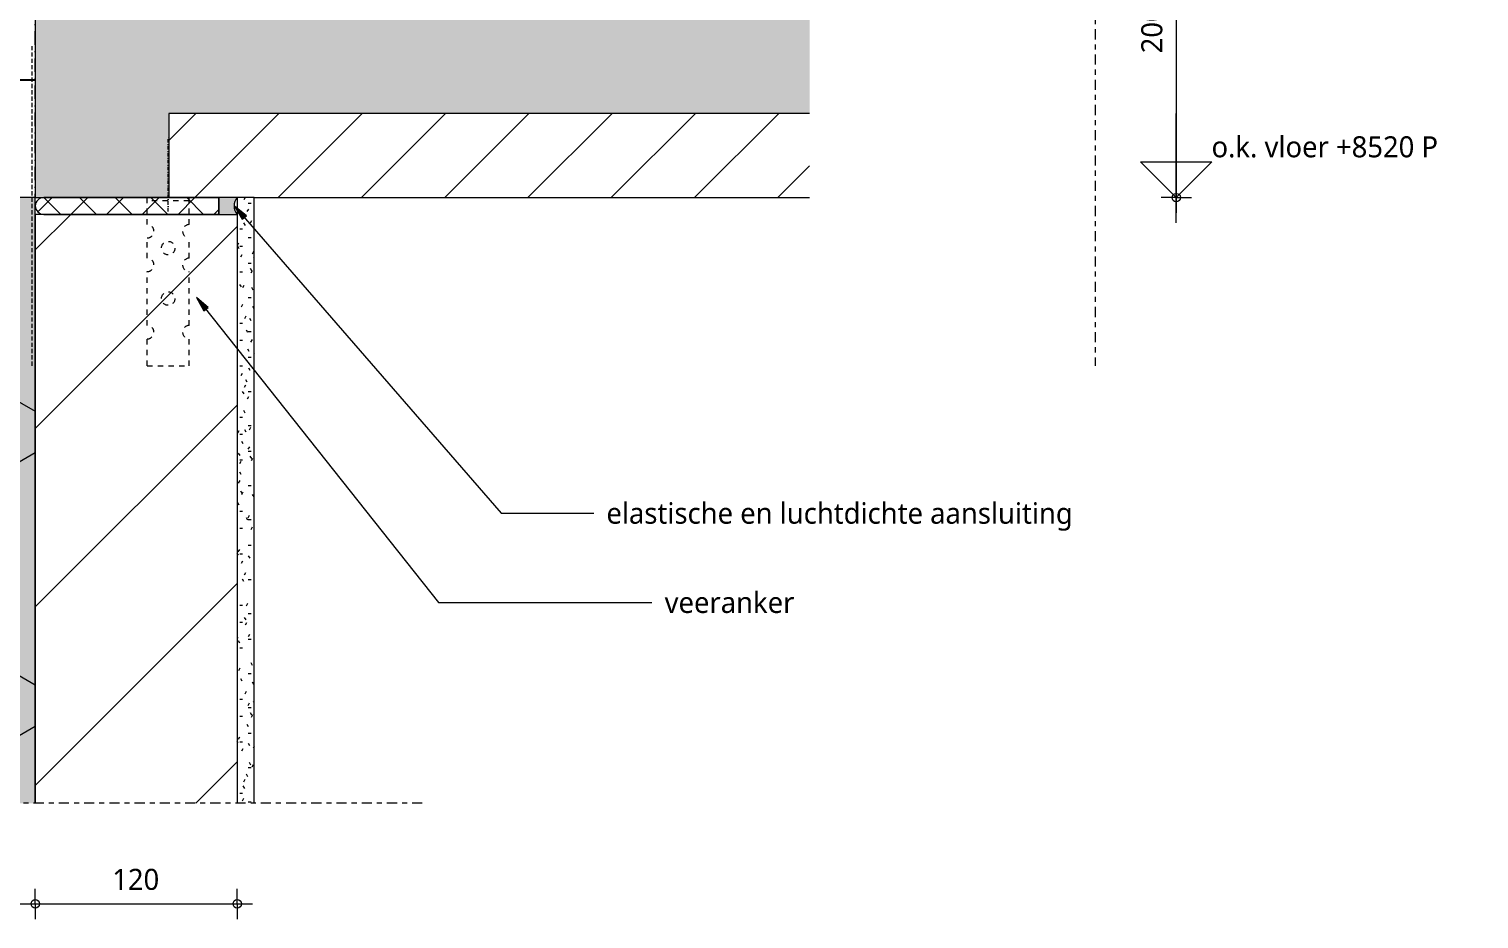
# Model space of a CAD drawing. Header units: millimetres. Extents: x -435 to 27166, y -19117 to 26500.
# Drawn here: x 7297 to 8158, y 15282 to 15811 of the extents above; entities that cross this region are included whole.
import ezdxf

# ---------------------------------------------------------------- set-up
doc = ezdxf.new("R2010")
doc.units = ezdxf.units.MM
for name, pattern in [('Dash', [6.35, 3.175, -3.175]), ('MV_center', [15, 6, -3, 3, -3]), ('MV_hidden', [3.75, 2.5, -1.25]), ('MV_stramien', [16, 8, -4, 0, -4]), ('Streep-stip _ detail', [4, 2, -1, 0, -1])]:
    doc.linetypes.add(name, pattern=pattern)
for name, color, linetype, lineweight in [('A-ANNO-DIMS', 211, 'Continuous', 13), ('A-ANNO-DIMS-5', 211, 'Continuous', 13), ('A-DETL', 90, 'Continuous', 13), ('A-DETL-GENF', 92, 'Continuous', 18), ('G-ANNO-TEXT', 231, 'Continuous', 13)]:
    doc.layers.add(name, color=color, linetype=linetype, lineweight=lineweight)
doc.styles.add('Segoe UI_3', font='segoeui.ttf', dxfattribs={"height": 12.5})
doc.dimstyles.new('2_5_mm_4', dxfattribs={"dimscale": 304.8, "dimtxt": 13.092049, "dimasz": 0.016404, "dimexe": 0.029528, "dimexo": 0.0625, "dimgap": 0.014764, "dimtad": 1, "dimdec": 0, "dimzin": 0, "dimdsep": 46, "dimtxsty": 'Segoe UI_3', "dimblk1": 'DOTBLANK', "dimblk2": 'DOTBLANK', "dimsah": 1, "dimcen": 0.09, "dimdle": 0.029528, "dimazin": 0, "dimtfac": 1, "dimtdec": 4, "dimtix": 1, "dimtmove": 0, "dimatfit": 3, "dimfxl": 0.029528, "dimfxlon": 1, "dimtvp": 1, "dimtfill": 1, "dimtolj": 1, "dimtzin": 0, "dimarcsym": 2})

# ---------------------------------------------------------------- blocks, each defined once
blk = doc.blocks.new('42 isolatie - Type 1-3765699-Details Appartement')
at = {"layer": 'A-DETL-GENF'}
blk.add_hatch(color=256, dxfattribs=at).paths.add_polyline_path([(360.28, 140.8), (0.28, 140.8), (0.28, 0.8), (360.28, 0.8)])
at = {"layer": 'A-DETL-GENF', "lineweight": 13}
h = blk.add_hatch(dxfattribs=at)
h.set_pattern_fill('FP_8', color=256, style=0, pattern_type=2)
h.set_pattern_definition([(60, (-857.8, 704), (-121.936, 70.4), []), (120, (-857.8, 704), (-121.936, -70.4), [])])
h.paths.add_polyline_path([(360.28, 140.8), (0.28, 140.8), (0.28, 0.8), (360.28, 0.8)])
at = {"layer": 'A-DETL-GENF'}
for p, q in [((10.28, 140.8), (0.28, 140.8)), ((0.28, 140.8), (0.28, 135.8)), ((10.28, 140.8), (0.28, 140.8)), ((0.28, 140.8), (0.28, 135.8)), ((360.28, 140.8), (10.28, 140.8)), ((0.28, 135.8), (0.28, 0.8)), ((0.28, 0.8), (360.28, 0.8)), ((0.28, 0.8), (360.28, 0.8))]:
    blk.add_line(p, q, dxfattribs=at)
blk = doc.blocks.new('20 kz_anker - wandanker 02-3186711-Details Appartement')
at = {"layer": 'A-DETL-GENF', "linetype": 'Dash'}
for p, q in [((0, 12.5), (0, -12.5)), ((16, 12.5), (0, 12.5)), ((2, 12.5), (2, -12.5)), ((36, 12.5), (24, 12.5)), ((76, 12.5), (44, 12.5)), ((100, 12.5), (84, 12.5)), ((100, -12.5), (100, 12.5)), ((16, -12.5), (0, -12.5)), ((36, -12.5), (24, -12.5)), ((76, -12.5), (44, -12.5)), ((100, -12.5), (84, -12.5))]:
    blk.add_line(p, q, dxfattribs=at)
at = {"layer": 'A-DETL-GENF', "linetype": 'Streep-stip _ detail', "lineweight": 13}
blk.add_line((8.3, 0), (-36.7, 0), dxfattribs=at)
at = {"layer": 'A-DETL-GENF', "linetype": 'Dash'}
for centre in [(30, 0), (60, 0)]:
    blk.add_circle(centre, 4, dxfattribs=at)
for centre, start, end in [((20, 12.5), 180, 0), ((40, 12.5), 180, 0), ((80, 12.5), 180, 0), ((20, -12.5), 360, 180), ((40, -12.5), 360, 180), ((80, -12.5), 360, 180)]:
    blk.add_arc(centre, 4, start, end, dxfattribs=at)
blk = doc.blocks.new('NLRS_00_DI_maskeer - Type 1-4234974-Details Appartement')
at = {"layer": 'A-DETL-GENF', "linetype": 'MV_center'}
blk.add_line((-100, 0), (437, 0), dxfattribs=at)
blk = doc.blocks.new('NLRS_00_DI_maskeer - Type 1-4234973-Details Appartement')
at = {"layer": 'A-DETL-GENF', "linetype": 'MV_center'}
blk.add_line((535, 0), (-100, 0), dxfattribs=at)
blk = doc.blocks.new('DIMBLOCK344-Details Appartement')
at = {"layer": 'A-ANNO-DIMS-5'}
for p, q in [((7160.43, 15291.06), (7160.43, 15300.06)), ((7300.43, 15291.06), (7300.43, 15300.06)), ((7151.43, 15291.06), (7300.43, 15291.06)), ((7160.43, 15291.06), (7160.43, 15282.06)), ((7300.43, 15291.06), (7300.43, 15282.06))]:
    blk.add_line(p, q, dxfattribs=at)
for centre in [(7160.43, 15291.06), (7300.43, 15291.06)]:
    blk.add_circle(centre, 2.5, dxfattribs=at)
at = {"layer": 'A-ANNO-DIMS-5', "color": 0, "insert": (7216.15, 15311.87), "char_height": 12.5, "width": 34.2774, "attachment_point": 1, "line_spacing_factor": 1.142579, "style": 'Segoe UI_3', "bg_fill": 3, "box_fill_scale": 1.25, "bg_fill_color": 9, "bg_fill_true_color": 13158600, "bg_fill_transparency": 0}
blk.add_mtext('140', dxfattribs=at)
blk = doc.blocks.new('_DotBlank')
at = {"color": 0, "linetype": 'ByBlock', "lineweight": -2}
blk.add_line((-0.5, 0), (-1, 0), dxfattribs=at)
blk.add_circle((0, 0), 0.5, dxfattribs=at)
blk = doc.blocks.new('DIMBLOCK345-Details Appartement')
at = {"layer": 'A-ANNO-DIMS-5'}
for p, q in [((7300.43, 15291.06), (7300.43, 15300.06)), ((7420.43, 15291.06), (7420.43, 15300.06)), ((7300.43, 15291.06), (7429.43, 15291.06)), ((7300.43, 15291.06), (7300.43, 15282.06)), ((7420.43, 15291.06), (7420.43, 15282.06))]:
    blk.add_line(p, q, dxfattribs=at)
for centre in [(7300.43, 15291.06), (7420.43, 15291.06)]:
    blk.add_circle(centre, 2.5, dxfattribs=at)
at = {"layer": 'A-ANNO-DIMS-5', "color": 0, "insert": (7346.15, 15311.87), "char_height": 12.5, "width": 34.2774, "attachment_point": 1, "line_spacing_factor": 1.142579, "style": 'Segoe UI_3', "bg_fill": 3, "box_fill_scale": 1.25, "bg_fill_color": 9, "bg_fill_true_color": 13158600, "bg_fill_transparency": 0}
blk.add_mtext('120', dxfattribs=at)
blk = doc.blocks.new('DIMBLOCK370-Details Appartement')
at = {"layer": 'A-ANNO-DIMS-5'}
for p, q in [((7978.52, 15919.81), (7978.52, 15701.81)), ((7978.52, 15910.81), (7969.52, 15910.81)), ((7978.52, 15910.81), (7987.52, 15910.81)), ((7978.52, 15710.81), (7969.52, 15710.81)), ((7978.52, 15710.81), (7987.52, 15710.81))]:
    blk.add_line(p, q, dxfattribs=at)
for centre in [(7978.52, 15910.81), (7978.52, 15710.81)]:
    blk.add_circle(centre, 2.5, dxfattribs=at)
at = {"layer": 'A-ANNO-DIMS-5', "color": 0, "insert": (7957.71, 15796.52), "char_height": 12.5, "width": 34.2774, "attachment_point": 1, "rotation": 90, "line_spacing_factor": 1.142579, "style": 'Segoe UI_3', "bg_fill": 3, "box_fill_scale": 1.25, "bg_fill_color": 9, "bg_fill_true_color": 13158600, "bg_fill_transparency": 0}
blk.add_mtext('200', dxfattribs=at)

msp = doc.modelspace()

# ---------------------------------------------------------------- hatches: boundary and pattern name
at = {"layer": 'A-DETL-GENF'}
h = msp.add_hatch(color=9, dxfattribs=at)
h.paths.add_polyline_path([(7300.43, 15710.81), (7379.7, 15710.81), (7379.7, 15760.81), (7760.55, 15760.81), (7760.55, 15910.81), (7300.43, 15910.81), (7300.43, 15760.81)])
h.paths.add_polyline_path([(8700.21, 15710.81), (8894.21, 15710.81), (8894.21, 15950.81), (8680.21, 15950.81), (8680.21, 15910.81), (8219.93, 15910.81), (8219.93, 15760.81), (8700.21, 15760.81), (8700.21, 15746.19)])
at = {"layer": 'A-DETL-GENF', "lineweight": 13}
h = msp.add_hatch(dxfattribs=at)
h.set_pattern_fill('FP_78', color=250, style=0, pattern_type=2)
h.set_pattern_definition([(45, (0, 0), (-24.74874, 24.74874), [])])
h.paths.add_polyline_path([(8219.93, 15710.81), (8700.21, 15710.81), (8700.21, 15760.81), (8219.93, 15760.81)])
h.paths.add_polyline_path([(7418.75, 15710.81), (7760.55, 15710.81), (7760.55, 15760.81), (7379.7, 15760.81), (7379.7, 15710.81), (7418.53, 15710.81)])
h = msp.add_hatch(dxfattribs=at)
h.set_pattern_fill('FP_21', color=251, style=0, pattern_type=2)
h.set_pattern_definition([(45, (0, 0), (-10.606602, 10.606602), []), (135, (0, 0), (-10.606602, -10.606602), [])])
h.paths.add_polyline_path([(7305.43, 15700.81), (7409.43, 15700.81), (7409.43, 15710.81), (7305.43, 15710.81), (7304.14, 15710.64), (7302.93, 15710.14), (7301.9, 15709.34), (7301.1, 15708.31), (7300.6, 15707.1), (7300.43, 15705.81), (7300.6, 15704.51), (7301.1, 15703.31), (7301.9, 15702.27), (7302.93, 15701.48), (7304.14, 15700.98)])
at = {"layer": 'A-DETL-GENF'}
msp.add_hatch(color=1, dxfattribs=at).paths.add_polyline_path([(7409.43, 15700.81), (7420.43, 15700.81), (7419.39, 15702.3), (7418.75, 15704), (7418.53, 15705.81), (7418.75, 15707.61), (7419.39, 15709.31), (7420.43, 15710.81), (7409.43, 15710.81)])
at = {"layer": 'A-DETL-GENF', "lineweight": 13}
h = msp.add_hatch(dxfattribs=at)
h.set_pattern_fill('FP_17', color=254, style=0, pattern_type=2)
h.set_pattern_definition([(0, (0, 0), (20.32, 5.08), [1.676, -13.564, 1.676, -13.564, -81.28]), (0, (0, 0), (20.32, 5.08), [-30.48, 1.676, -28.804, 1.676, -13.564, -35.56]), (0, (0, 0), (20.32, 5.08), [-76.2, 1.676, -8.484, 1.676, -23.724]), (120, (7.62, 2.54), (-14.559409, 15.0576362), [1.676, -13.564, 1.676, -13.564, -81.28]), (120, (7.62, 2.54), (-14.559409, 15.0576362), [-30.48, 1.676, -28.804, 1.676, -13.564, -35.56]), (120, (7.62, 2.54), (-14.559409, 15.0576362), [-76.2, 1.676, -8.484, 1.676, -23.724]), (240, (10.16, 12.7), (-5.760591, -20.1376362), [1.676, -13.564, 1.676, -13.564, -81.28]), (240, (10.16, 12.7), (-5.760591, -20.1376362), [-30.48, 1.676, -28.804, 1.676, -13.564, -35.56]), (240, (10.16, 12.7), (-5.760591, -20.1376362), [-76.2, 1.676, -8.484, 1.676, -23.724])])
h.paths.add_polyline_path([(7430.43, 15350.81), (7430.43, 15710.81), (7420.43, 15710.81), (7420.43, 15350.81)])
h = msp.add_hatch(dxfattribs=at)
h.set_pattern_fill('FP_9', color=57, style=0, pattern_type=2)
h.set_pattern_definition([(45, (0, 0), (-53.033, 53.033), [])])
h.paths.add_polyline_path([(7300.43, 15350.81), (7420.43, 15350.81), (7420.43, 15700.81), (7300.43, 15700.81), (7300.43, 15515.31)])
at = {"layer": 'G-ANNO-TEXT'}
for points in [[(7418.75, 15705.71), (7423.45, 15697.87), (7425.85, 15699.95)], [(7396.23, 15651.45), (7400.58, 15643.41), (7403.07, 15645.38)]]:
    msp.add_hatch(color=7, dxfattribs=at).paths.add_polyline_path(points)

# ---------------------------------------------------------------- linework, layer by layer
at = {"layer": 'A-DETL', "linetype": 'MV_stramien', "lineweight": 18}
msp.add_line((7300.43, 15350.81), (7300.43, 16566.81), dxfattribs=at)
at = {"layer": 'A-DETL', "lineweight": 18}
for p, q in [((7300.43, 15910.81), (7300.43, 15710.81)), ((7760.55, 15760.81), (7379.7, 15760.81)), ((7379.7, 15760.81), (7379.7, 15710.81)), ((7978.47, 15695.81), (7978.47, 15760.81)), ((7978.47, 15710.81), (7957.26, 15732.02)), ((7957.26, 15732.02), (7999.69, 15732.02)), ((7978.47, 15710.81), (7999.69, 15732.02)), ((7300.43, 15710.81), (7379.7, 15710.81)), ((7409.43, 15710.81), (7305.43, 15710.81)), ((7379.7, 15710.81), (7409.43, 15710.81)), ((7420.43, 15710.81), (7409.43, 15710.81)), ((7409.43, 15710.81), (7409.43, 15700.81)), ((7409.43, 15700.81), (7409.43, 15710.81)), ((7420.43, 15710.81), (7420.43, 15350.81)), ((7430.43, 15710.81), (7420.43, 15710.81)), ((7430.43, 15710.81), (7760.55, 15710.81)), ((7430.43, 15350.81), (7430.43, 15710.81)), ((7409.43, 15700.81), (7300.43, 15700.81)), ((7300.43, 15700.81), (7300.43, 15350.81)), ((7305.43, 15700.81), (7409.43, 15700.81)), ((7409.43, 15700.81), (7420.43, 15700.81))]:
    msp.add_line(p, q, dxfattribs=at)
at = {"layer": 'A-DETL', "linetype": 'MV_hidden', "lineweight": 18}
msp.add_line((7298.43, 15800.81), (7298.43, 15610.81), dxfattribs=at)
at = {"layer": 'A-DETL', "lineweight": 25}
msp.add_line((7288.43, 15780.81), (7300.43, 15780.81), dxfattribs=at)
at = {"layer": 'A-DETL', "lineweight": 18}
for centre, radius, start, end in [((7305.43, 15705.81), 5, 90, 270), ((7426.03, 15705.81), 7.51, 138.24612, 221.75388)]:
    msp.add_arc(centre, radius, start, end, dxfattribs=at)
at = {"layer": 'G-ANNO-TEXT', "color": 250}
for p, q in [((7418.75, 15705.71), (7423.45, 15697.87)), ((7425.85, 15699.95), (7418.75, 15705.71)), ((7418.75, 15705.71), (7577.28, 15523.22)), ((7423.45, 15697.87), (7425.85, 15699.95)), ((7396.23, 15651.45), (7400.58, 15643.41)), ((7403.07, 15645.38), (7396.23, 15651.45)), ((7396.23, 15651.45), (7539.98, 15470.18)), ((7400.58, 15643.41), (7403.07, 15645.38)), ((7577.28, 15523.22), (7632.36, 15523.22)), ((7539.98, 15470.18), (7666.93, 15470.18))]:
    msp.add_line(p, q, dxfattribs=at)

# ---------------------------------------------------------------- block references
at = {"layer": 'A-DETL-GENF', "linetype": 'MV_center'}
for name, p, rotation in [('NLRS_00_DI_maskeer - Type 1-4234973-Details Appartement', (7930.24, 15710.81), 89.99999999999623), ('NLRS_00_DI_maskeer - Type 1-4234974-Details Appartement', (7430.43, 15350.81), 180)]:
    msp.add_blockref(name, p, dxfattribs=dict(at, rotation=rotation))
at = {"layer": 'A-DETL-GENF', "linetype": 'Streep-stip _ detail', "lineweight": 13, "rotation": 269.9999999999995}
msp.add_blockref('20 kz_anker - wandanker 02-3186711-Details Appartement', (7379.43, 15710.77), dxfattribs=at)
at = {"layer": 'A-DETL-GENF', "rotation": 270.0000000000011}
msp.add_blockref('42 isolatie - Type 1-3765699-Details Appartement', (7159.63, 15711.09), dxfattribs=at)

# ---------------------------------------------------------------- texts
at = {"layer": 'G-ANNO-TEXT', "color": 7, "char_height": 12.5, "attachment_point": 1, "style": 'Segoe UI_3'}
for s, insert, width in [('o.k. vloer +8520 P', (7999.46, 15747.21), 168.7552), ('elastische en luchtdichte aansluiting', (7639.86, 15529.47), 337.1096), ('veeranker', (7674.43, 15476.43), 91.3924)]:
    msp.add_mtext(s, dxfattribs=dict(at, insert=insert, width=width))

# ---------------------------------------------------------------- dimensions: what is measured, and where the dimension line sits
at = {"layer": 'A-ANNO-DIMS'}
dim = msp.add_linear_dim(base=(7300.43, 15291.06), p1=(7160.43, 15300.06), p2=(7300.43, 15300.06), dimstyle='2_5_mm_4', override={"dimpost": '<>', "dimfxl": 140}, dxfattribs=at)
dim.commit()
dim.dimension.update_dxf_attribs({"geometry": 'DIMBLOCK344-Details Appartement', "text_midpoint": (7230.43, 15302.06)})

# ---------------------------------------------------------------- next in the draw order: dimensions: what is measured, and where the dimension line sits
dim = msp.add_linear_dim(base=(7978.52, 15710.81), p1=(7987.52, 15910.81), p2=(7987.52, 15710.81), angle=90, dimstyle='2_5_mm_4', override={"dimpost": '<>', "dimfxl": 200.000121}, dxfattribs=at)
dim.commit()
dim.dimension.update_dxf_attribs({"geometry": 'DIMBLOCK370-Details Appartement', "text_midpoint": (7967.56, 15810.81)})
dim = msp.add_linear_dim(base=(7420.43, 15291.06), p1=(7300.43, 15300.06), p2=(7420.43, 15300.06), dimstyle='2_5_mm_4', override={"dimpost": '<>', "dimfxl": 120}, dxfattribs=at)
dim.commit()
dim.dimension.update_dxf_attribs({"geometry": 'DIMBLOCK345-Details Appartement', "text_midpoint": (7360.43, 15302.06)})

doc.saveas('drawing.dxf')
